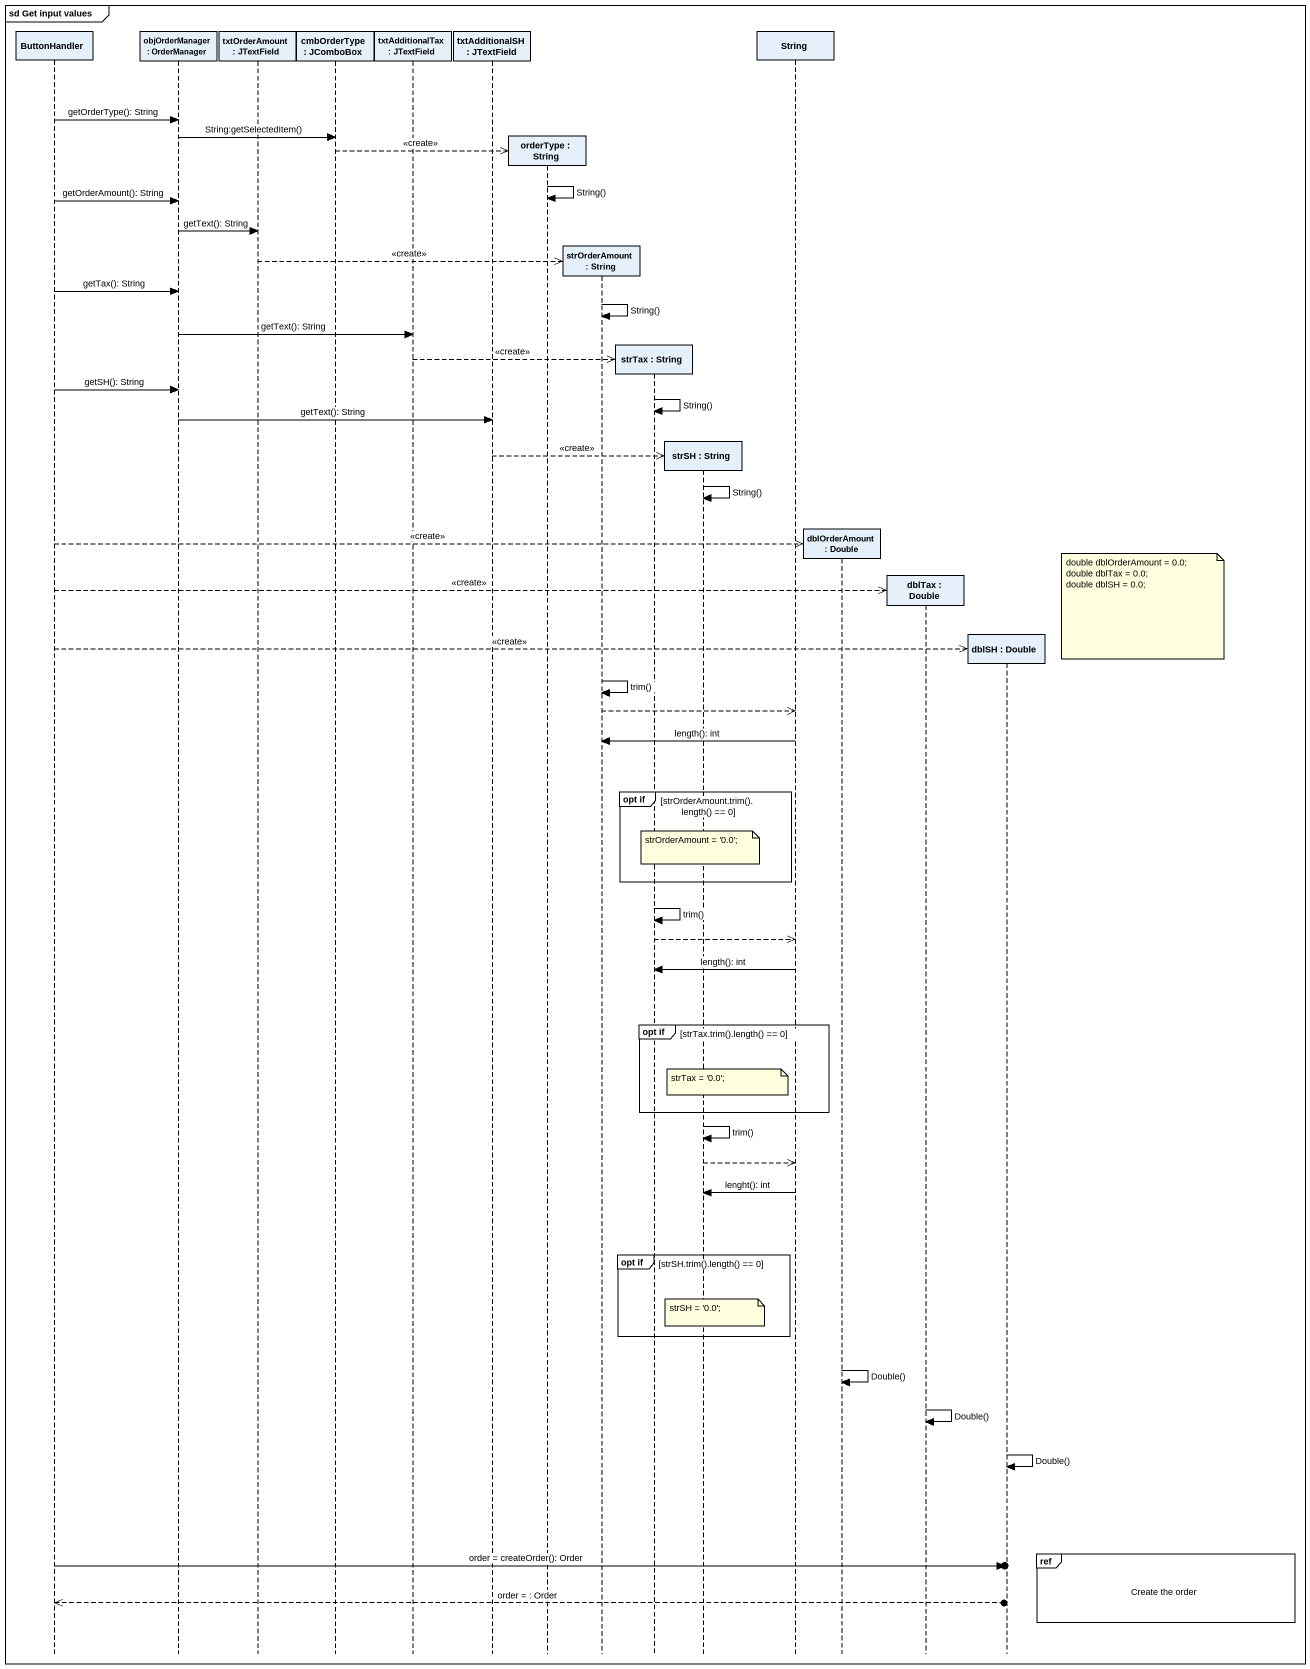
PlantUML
@startuml
mainframe sd Get input values
hide footbox
participant ButtonHandler
participant "objOrderManager : OrderManager" as objOrderManager
participant "txtOrderAmount : JTextField" as txtOrderAmount
participant "cmbOrderType : JComboBox" as cmbOrderType
participant "txtAdditionalTax : JTextField" as txtAdditionalTax
participant "txtAdditionalSH : JTextField" as txtAdditionalSH
participant "orderType : String" as orderType
participant "strOrderAmount : String" as strOrderAmount
participant "strTax : String" as strTax
participant "strSH : String" as strSH
participant String
participant "dblOrderAmount : Double" as dblOrderAmount
participant "dblTax : Double" as dblTax
participant "dblSH : Double" as dblSH

ButtonHandler -> objOrderManager : getOrderType(): String
objOrderManager -> cmbOrderType : String:getSelectedItem()
cmbOrderType -->> orderType ** : <<create>>
orderType -> orderType : String()
ButtonHandler -> objOrderManager : getOrderAmount(): String
objOrderManager -> txtOrderAmount : getText(): String
txtOrderAmount -->> strOrderAmount ** : <<create>>
ButtonHandler -> objOrderManager : getTax(): String
strOrderAmount -> strOrderAmount : String()
objOrderManager -> txtAdditionalTax : getText(): String
txtAdditionalTax -->> strTax ** : <<create>>
ButtonHandler -> objOrderManager : getSH(): String
strTax -> strTax : String()
objOrderManager -> txtAdditionalSH : getText(): String
txtAdditionalSH -->> strSH ** : <<create>>
strSH -> strSH : String()
ButtonHandler -->> dblOrderAmount ** : <<create>>
ButtonHandler -->> dblTax ** : <<create>>
note right of dblSH
  double dblOrderAmount = 0.0;
  double dblTax = 0.0;
  double dblSH = 0.0;
end note
ButtonHandler -->> dblSH ** : <<create>>
strOrderAmount -> strOrderAmount : trim()
strOrderAmount -->> String
String -> strOrderAmount : length(): int
group opt if [strOrderAmount.trim().length() == 0]
  note over strSH : strOrderAmount = '0.0';
end
strTax -> strTax : trim()
strTax -->> String
String -> strTax : length(): int
group opt if [strTax.trim().length() == 0]
  note over strSH : strTax = '0.0';
end
strSH -> strSH : trim()
strSH -->> String
String -> strSH : lenght(): int
group opt if [strSH.trim().length() == 0]
  note over strSH : strSH = '0.0';
end
dblOrderAmount -> dblOrderAmount : Double()
dblTax -> dblTax : Double()
dblSH -> dblSH : Double()
ref over dblSH : Create the order
ButtonHandler ->o] : order = createOrder(): Order
ButtonHandler <<--o] : order = : Order
@enduml
